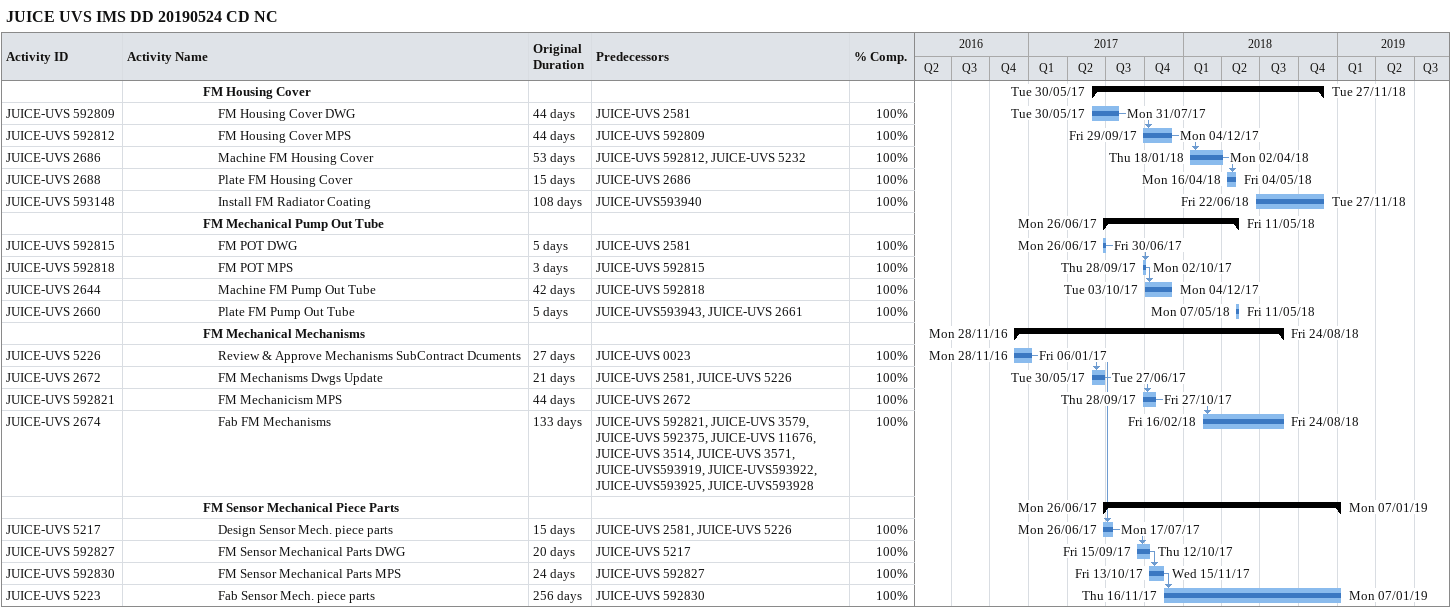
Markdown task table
JUICE UVS IMS DD 20190524 CD NC

| ID | Level | Task | Original duration | Start | Finish | Predecessors | % complete |
|---|---|---|---|---|---|---|---|
|  | 6 | **FM Housing Cover** |  | 2017-05-30 | 2018-11-27 |  |  |
| JUICE-UVS 592809 | 7 | FM Housing Cover DWG | 44d | 2017-05-30 | 2017-07-31 | JUICE-UVS 2581 | 100 |
| JUICE-UVS 592812 | 7 | FM Housing Cover MPS | 44d | 2017-09-29 | 2017-12-04 | JUICE-UVS 592809 | 100 |
| JUICE-UVS 2686 | 7 | Machine FM Housing Cover | 53d | 2018-01-18 | 2018-04-02 | JUICE-UVS 592812, JUICE-UVS 5232 | 100 |
| JUICE-UVS 2688 | 7 | Plate FM Housing Cover | 15d | 2018-04-16 | 2018-05-04 | JUICE-UVS 2686 | 100 |
| JUICE-UVS 593148 | 7 | Install FM Radiator Coating | 108d | 2018-06-22 | 2018-11-27 | JUICE-UVS593940 | 100 |
|  | 6 | **FM Mechanical Pump Out Tube** |  | 2017-06-26 | 2018-05-11 |  |  |
| JUICE-UVS 592815 | 7 | FM POT DWG | 5d | 2017-06-26 | 2017-06-30 | JUICE-UVS 2581 | 100 |
| JUICE-UVS 592818 | 7 | FM POT MPS | 3d | 2017-09-28 | 2017-10-02 | JUICE-UVS 592815 | 100 |
| JUICE-UVS 2644 | 7 | Machine FM Pump Out Tube | 42d | 2017-10-03 | 2017-12-04 | JUICE-UVS 592818 | 100 |
| JUICE-UVS 2660 | 7 | Plate FM Pump Out Tube | 5d | 2018-05-07 | 2018-05-11 | JUICE-UVS593943, JUICE-UVS 2661 | 100 |
|  | 6 | **FM Mechanical Mechanisms** |  | 2016-11-28 | 2018-08-24 |  |  |
| JUICE-UVS 5226 | 7 | Review & Approve Mechanisms SubContract Dcuments | 27d | 2016-11-28 | 2017-01-06 | JUICE-UVS 0023 | 100 |
| JUICE-UVS 2672 | 7 | FM Mechanisms Dwgs Update | 21d | 2017-05-30 | 2017-06-27 | JUICE-UVS 2581, JUICE-UVS 5226 | 100 |
| JUICE-UVS 592821 | 7 | FM Mechanicism MPS | 44d | 2017-09-28 | 2017-10-27 | JUICE-UVS 2672 | 100 |
| JUICE-UVS 2674 | 7 | Fab FM Mechanisms | 133d | 2018-02-16 | 2018-08-24 | JUICE-UVS 592821, JUICE-UVS 3579, JUICE-UVS 592375, JUICE-UVS 11676, JUICE-UVS 3514, JUICE-UVS 3571, JUICE-UVS593919, JUICE-UVS593922, JUICE-UVS593925, JUICE-UVS593928 | 100 |
|  | 6 | **FM Sensor Mechanical Piece Parts** |  | 2017-06-26 | 2019-01-07 |  |  |
| JUICE-UVS 5217 | 7 | Design Sensor Mech. piece parts | 15d | 2017-06-26 | 2017-07-17 | JUICE-UVS 2581, JUICE-UVS 5226 | 100 |
| JUICE-UVS 592827 | 7 | FM Sensor Mechanical Parts DWG | 20d | 2017-09-15 | 2017-10-12 | JUICE-UVS 5217 | 100 |
| JUICE-UVS 592830 | 7 | FM Sensor Mechanical Parts MPS | 24d | 2017-10-13 | 2017-11-15 | JUICE-UVS 592827 | 100 |
| JUICE-UVS 5223 | 7 | Fab Sensor Mech. piece parts | 256d | 2017-11-16 | 2019-01-07 | JUICE-UVS 592830 | 100 |
